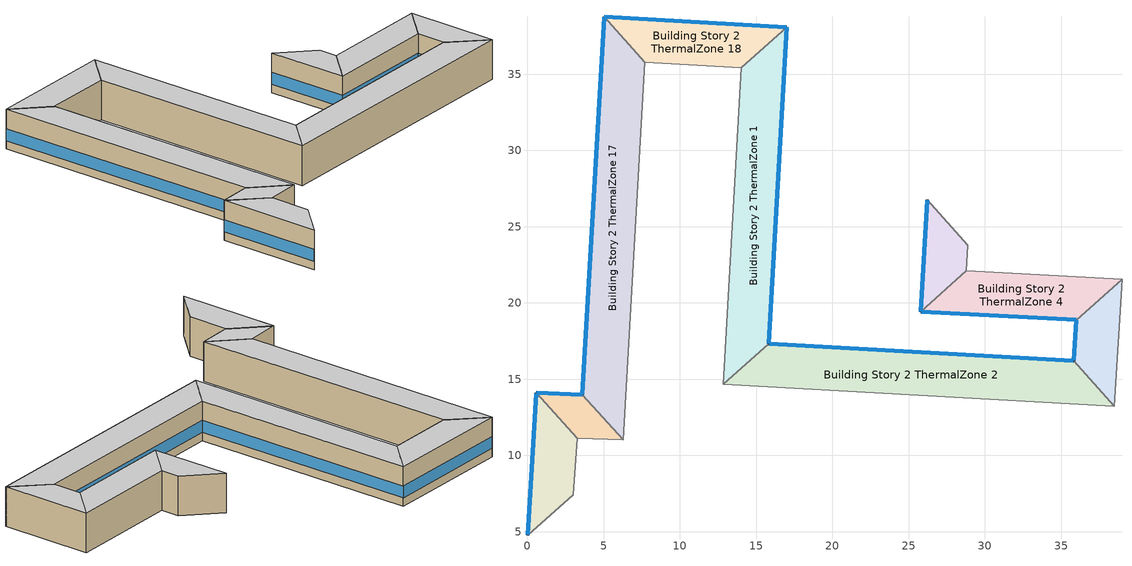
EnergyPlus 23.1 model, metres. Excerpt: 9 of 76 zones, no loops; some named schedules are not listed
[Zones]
Building Story 2 ThermalZone 1
 floor adiabatic (Typical Interior Floor): 17,38.09 15.83,17.33 12.84,14.66 14.02,35.43 z3.6
 wall outside (Typical Insulated Steel Framed Exterior Wall R-20.41): 15.83,17.33 17,38.09 z3.6:7.2
 wall adiabatic (Typical Interior Wall): 17,38.09 14.02,35.43 12.84,14.66 15.83,17.33 z3.6:7.2
 window (U 0.48 SHGC 0.40 Dbl Ref-D Clr 6mm/13mm): 15.83,17.35 17,38.07 z4.36:5.44
 ceiling adiabatic (Typical Interior Ceiling): 14.02,35.43 12.84,14.66 15.83,17.33 17,38.09 z7.2
Building Story 2 ThermalZone 15
 floor adiabatic (Typical Interior Ceiling): 0,4.78 0.59,14.1 3.27,11.14 2.99,7.43 z3.6
 wall outside (Typical Insulated Steel Framed Exterior Wall R-20.41): 0.59,14.1 0,4.78 z3.6:7.2
 wall adiabatic (Typical Interior Wall): 0,4.78 2.99,7.43 3.27,11.14 0.59,14.1 z3.6:7.2
 window (U 0.48 SHGC 0.40 Dbl Ref-D Clr 6mm/13mm): 0.58,14.08 0,4.8 z4.36:5.45
 ceiling adiabatic (Typical Interior Ceiling): 2.99,7.43 3.27,11.14 0.59,14.1 0,4.78 z7.2
Building Story 2 ThermalZone 16
 floor adiabatic (Typical Interior Ceiling): 0.59,14.1 3.6,13.99 6.29,11.04 3.27,11.14 z3.6
 wall outside (Typical Insulated Steel Framed Exterior Wall R-20.41): 3.6,13.99 0.59,14.1 z3.6:7.2
 wall adiabatic (Typical Interior Wall): 0.59,14.1 3.27,11.14 6.29,11.04 3.6,13.99 z3.6:7.2
 window (U 0.48 SHGC 0.40 Dbl Ref-D Clr 6mm/13mm): 3.58,13.99 0.61,14.1 z4.36:5.46
 ceiling adiabatic (Typical Interior Ceiling): 3.27,11.14 6.29,11.04 3.6,13.99 0.59,14.1 z7.2
Building Story 2 ThermalZone 17
 floor adiabatic (Typical Interior Ceiling): 3.6,13.99 5.02,38.76 7.69,35.78 6.29,11.04 z3.6
 wall outside (Typical Insulated Steel Framed Exterior Wall R-20.41): 5.02,38.76 3.6,13.99 z3.6:7.2
 wall adiabatic (Typical Interior Wall): 3.6,13.99 6.29,11.04 7.69,35.78 5.02,38.76 z3.6:7.2
 window (U 0.48 SHGC 0.40 Dbl Ref-D Clr 6mm/13mm): 5.02,38.73 3.6,14.02 z4.36:5.44
 ceiling adiabatic (Typical Interior Ceiling): 6.29,11.04 7.69,35.78 5.02,38.76 3.6,13.99 z7.2
Building Story 2 ThermalZone 18
 floor adiabatic (Typical Interior Ceiling): 5.02,38.76 17,38.09 14.02,35.43 7.69,35.78 z3.6
 wall outside (Typical Insulated Steel Framed Exterior Wall R-20.41): 17,38.09 5.02,38.76 z3.6:7.2
 wall adiabatic (Typical Interior Wall): 5.02,38.76 7.69,35.78 14.02,35.43 17,38.09 z3.6:7.2
 window (U 0.48 SHGC 0.40 Dbl Ref-D Clr 6mm/13mm): 16.97,38.09 5.05,38.76 z4.36:5.45
 ceiling adiabatic (Typical Interior Ceiling): 7.69,35.78 14.02,35.43 17,38.09 5.02,38.76 z7.2
Building Story 2 ThermalZone 2
 floor adiabatic (Typical Interior Floor): 15.83,17.33 35.84,16.21 38.5,13.22 12.84,14.66 z3.6
 wall outside (Typical Insulated Steel Framed Exterior Wall R-20.41): 35.84,16.21 15.83,17.33 z3.6:7.2
 wall adiabatic (Typical Interior Wall): 15.83,17.33 12.84,14.66 38.5,13.22 35.84,16.21 z3.6:7.2
 window (U 0.48 SHGC 0.40 Dbl Ref-D Clr 6mm/13mm): 35.81,16.22 15.85,17.32 z4.36:5.44
 ceiling adiabatic (Typical Interior Ceiling): 12.84,14.66 38.5,13.22 35.84,16.21 15.83,17.33 z7.2
Building Story 2 ThermalZone 3
 floor adiabatic (Typical Interior Floor): 35.84,16.21 36.01,18.88 39,21.54 38.5,13.22 z3.6
 wall outside (Typical Insulated Steel Framed Exterior Wall R-20.41): 36.01,18.88 35.84,16.21 z3.6:7.2
 wall adiabatic (Typical Interior Wall): 35.84,16.21 38.5,13.22 39,21.54 36.01,18.88 z3.6:7.2
 window (U 0.48 SHGC 0.40 Dbl Ref-D Clr 6mm/13mm): 36.01,18.85 35.84,16.24 z4.36:5.46
 ceiling adiabatic (Typical Interior Ceiling): 38.5,13.22 39,21.54 36.01,18.88 35.84,16.21 z7.2
Building Story 2 ThermalZone 4
 floor adiabatic (Typical Interior Floor): 36.01,18.88 25.79,19.44 28.77,22.1 39,21.54 z3.6
 wall outside (Typical Insulated Steel Framed Exterior Wall R-20.41): 25.79,19.44 36.01,18.88 z3.6:7.2
 wall adiabatic (Typical Interior Wall): 36.01,18.88 39,21.54 28.77,22.1 25.79,19.44 z3.6:7.2
 window (U 0.48 SHGC 0.40 Dbl Ref-D Clr 6mm/13mm): 25.82,19.43 35.98,18.88 z4.36:5.45
 ceiling adiabatic (Typical Interior Ceiling): 39,21.54 28.77,22.1 25.79,19.44 36.01,18.88 z7.2
Building Story 2 ThermalZone 5
 floor adiabatic (Typical Interior Floor): 25.79,19.44 26.21,26.77 28.88,23.78 28.77,22.1 z3.6
 wall outside (Typical Insulated Steel Framed Exterior Wall R-20.41): 26.21,26.77 25.79,19.44 z3.6:7.2
 wall adiabatic (Typical Interior Wall): 25.79,19.44 28.77,22.1 28.88,23.78 26.21,26.77 z3.6:7.2
 window (U 0.48 SHGC 0.40 Dbl Ref-D Clr 6mm/13mm): 26.21,26.74 25.79,19.46 z4.36:5.45
 ceiling adiabatic (Typical Interior Ceiling): 28.77,22.1 28.88,23.78 26.21,26.77 25.79,19.44 z7.2
[Building]
bld_37: Terrain=City
[Site:Location]
Laramie General Brees Field_WY_USA: Latitude {deg}=41.3121; Longitude {deg}=-105.582; Time Zone {hr}=-7; Elevation {m}=2215
[Site:GroundTemperature:FCfactorMethod]
8.6, 2.8, -4.1, -8.8, -2.2, 0.3, 6.7, 10.1, 16.5, 20.6, 19.2, 14.7
[Site:WaterMainsTemperature]
Calculation Method=Correlation; Annual Average Outdoor Air Temperature {C}=8.96667; Maximum Difference In Monthly Average Outdoor Air Temperatures {deltaC}=26.2
[SizingPeriod:DesignDay] Day of Month=21; Dry-Bulb Temperature Range Modifier Type=DefaultMultipliers; Humidity Condition Type=Wetbulb; Barometric Pressure {Pa}=98769; Rain Indicator=No; Snow Indicator=No; Daylight Saving Time Indicator=No; Begin Environment Reset Mode=FullResetAtBeginEnvironment
Name | Month | Day Type | Maximum Dry-Bulb Temperature {C} | Daily Dry-Bulb Temperature Range {deltaC} | Wetbulb or DewPoint at Maximum Dry-Bulb {C} | Wind Speed {m/s} | Wind Direction {deg} | Solar Model Indicator | ASHRAE Clear Sky Optical Depth for Beam Irradiance (taub) | ASHRAE Clear Sky Optical Depth for Diffuse Irradiance (taud) | Sky Clearness
Buffalo Niagara Intl Ap Ann Clg .4% Condns DB=>MWB 1 | 7 | SummerDesignDay | 30.3 | 9.3 | 21.8 | 5.7 | 240 | ASHRAETau | 0.462 | 2.001
Buffalo Niagara Intl Ap Ann Clg .4% Condns WB=>MDB 1 | 7 | SummerDesignDay | 27.8 | 9.3 | 23.8 | 5.7 | 240 | ASHRAETau | 0.462 | 2.001
Buffalo Niagara Intl Ap Ann Htg 99.6% Condns DB 1 | 1 | WinterDesignDay | -16.3 | 0 | -16.3 | 5.1 | 270 | ASHRAEClearSky |  |  | 0
[Material] Thermal Absorptance=0.9; Solar Absorptance=0.7
Name | Roughness | Thickness {m} | Conductivity {W/m-K} | Density {kg/m3} | Specific Heat {J/kg-K} | Visible Absorptance
100mm Normalweight concrete floor | MediumRough | 0.1016 | 2.31045 | 2322 | 832.557 | 0.7
25mm Stucco | Smooth | 0.0254 | 0.72 | 1856 | 840 | 0.7
5/8 in. Gypsum Board | MediumSmooth | 0.0159 | 0.16 | 800 | 1090 | 0.7
G01 13mm gypsum board | Smooth | 0.0127 | 0.160031 | 800.001 | 1090.73 | 0.5
Std Wood 6inch 1; Std Wood 6inch 2 | MediumSmooth | 0.15 | 0.12 | 540 | 1210 | 0.7
[Material:NoMass] Roughness=Smooth; Thermal Absorptance=0.9; Solar Absorptance=0.7
Name | Thermal Resistance {m2-K/W} | Visible Absorptance
CP02 CARPET PAD | 0.21648 | 0.8
Typical Insulation R-18.23 | 3.21036 | 0.7
[WindowMaterial:Gas]
AIR 13MM: Gas Type=Air; Thickness {m}=0.0127
[WindowMaterial:Glazing] Optical Data Type=SpectralAverage; Thickness {m}=0.006; Infrared Transmittance at Normal Incidence=0; Front Side Infrared Hemispherical Emissivity=0.84; Conductivity {W/m-K}=0.9; Dirt Correction Factor for Solar and Visible Transmittance=1; Solar Diffusing=No
Name | Solar Transmittance at Normal Incidence | Front Side Solar Reflectance at Normal Incidence | Back Side Solar Reflectance at Normal Incidence | Visible Transmittance at Normal Incidence | Front Side Visible Reflectance at Normal Incidence | Back Side Visible Reflectance at Normal Incidence | Back Side Infrared Hemispherical Emissivity
CLEAR 6MM | 0.775 | 0.071 | 0.071 | 0.881 | 0.08 | 0.08 | 0.84
REF D CLEAR 6MM | 0.429 | 0.308 | 0.379 | 0.334 | 0.453 | 0.505 | 0.82
[Construction]
InteriorFurnishings 1: Std Wood 6inch 1
InteriorFurnishings 2: Std Wood 6inch 2
Typical Insulated Steel Framed Exterior Wall R-20.41: 25mm Stucco, 5/8 in. Gypsum Board, Typical Insulation R-18.23, 5/8 in. Gypsum Board
Typical Interior Ceiling: CP02 CARPET PAD, 100mm Normalweight concrete floor
Typical Interior Floor: 100mm Normalweight concrete floor, CP02 CARPET PAD
Typical Interior Wall: G01 13mm gypsum board, G01 13mm gypsum board
U 0.48 SHGC 0.40 Dbl Ref-D Clr 6mm/13mm: REF D CLEAR 6MM, AIR 13MM, CLEAR 6MM
[Zone] Multiplier=1; Part of Total Floor Area=Yes
Building Story 2 ThermalZone 1; Building Story 2 ThermalZone 15; Building Story 2 ThermalZone 16; Building Story 2 ThermalZone 17; Building Story 2 ThermalZone 18; Building Story 2 ThermalZone 2; Building Story 2 ThermalZone 3; Building Story 2 ThermalZone 4; Building Story 2 ThermalZone 5
[Space] Space Type=Story Mid Blended Space Type
Name | Zone
Building Story 2 Space 1 | Building Story 2 ThermalZone 1
Building Story 2 Space 15 | Building Story 2 ThermalZone 15
Building Story 2 Space 16 | Building Story 2 ThermalZone 16
Building Story 2 Space 17 | Building Story 2 ThermalZone 17
Building Story 2 Space 18 | Building Story 2 ThermalZone 18
Building Story 2 Space 2 | Building Story 2 ThermalZone 2
Building Story 2 Space 3 | Building Story 2 ThermalZone 3
Building Story 2 Space 4 | Building Story 2 ThermalZone 4
Building Story 2 Space 5 | Building Story 2 ThermalZone 5
[SpaceList]
Story Mid Blended Space Type: Building Story 2 Space 7, Building Story 2 Space 18, Building Story 2 Space 2, Building Story 2 Space 11, Building Story 2 Space 3, Building Story 2 Space, Building Story 2 Space 1, Building Story 2 Space 4, Building Story 2 Space 5, Building Story 2 Space 6, Building Story 2 Space 8, Building Story 2 Space 12, Building Story 2 Space 9, Building Story 2 Space 10, Building Story 2 Space 13, Building Story 2 Space 14, Building Story 2 Space 15, Building Story 2 Space 16, Building Story 2 Space 17
[InternalMass]
Name | Construction | Zone or ZoneList | Space or SpaceList | Surface Area {m2}
Building Story 2 Space 18 SecondarySchool Classroom A  - Story Mid Mass; Building Story 2 Space 18 SecondarySchool Classroom C  - Story Mid Mass | InteriorFurnishings 1 | Building Story 2 ThermalZone 18 | Building Story 2 Space 18 | 10.8661
Building Story 2 Space 2 SecondarySchool Classroom A  - Story Mid Mass; Building Story 2 Space 2 SecondarySchool Classroom C  - Story Mid Mass | InteriorFurnishings 1 | Building Story 2 ThermalZone 2 | Building Story 2 Space 2 | 27.1478
Building Story 2 Space 3 SecondarySchool Classroom A  - Story Mid Mass; Building Story 2 Space 3 SecondarySchool Classroom C  - Story Mid Mass | InteriorFurnishings 1 | Building Story 2 ThermalZone 3 | Building Story 2 Space 3 | 6.51708
Building Story 2 Space 1 SecondarySchool Classroom A  - Story Mid Mass; Building Story 2 Space 1 SecondarySchool Classroom C  - Story Mid Mass | InteriorFurnishings 1 | Building Story 2 ThermalZone 1 | Building Story 2 Space 1 | 24.6448
Building Story 2 Space 4 SecondarySchool Classroom A  - Story Mid Mass; Building Story 2 Space 4 SecondarySchool Classroom C  - Story Mid Mass | InteriorFurnishings 1 | Building Story 2 ThermalZone 4 | Building Story 2 Space 4 | 12.1021
Building Story 2 Space 5 SecondarySchool Classroom A  - Story Mid Mass; Building Story 2 Space 5 SecondarySchool Classroom C  - Story Mid Mass | InteriorFurnishings 1 | Building Story 2 ThermalZone 5 | Building Story 2 Space 5 | 5.34981
Building Story 2 Space 15 SecondarySchool Classroom A  - Story Mid Mass; Building Story 2 Space 15 SecondarySchool Classroom C  - Story Mid Mass | InteriorFurnishings 1 | Building Story 2 ThermalZone 15 | Building Story 2 Space 15 | 7.78705
Building Story 2 Space 16 SecondarySchool Classroom A  - Story Mid Mass; Building Story 2 Space 16 SecondarySchool Classroom C  - Story Mid Mass | InteriorFurnishings 1 | Building Story 2 ThermalZone 16 | Building Story 2 Space 16 | 3.62576
Building Story 2 Space 17 SecondarySchool Classroom A  - Story Mid Mass; Building Story 2 Space 17 SecondarySchool Classroom C  - Story Mid Mass | InteriorFurnishings 1 | Building Story 2 ThermalZone 17 | Building Story 2 Space 17 | 29.5361
Building Story 2 Space 18 SecondarySchool Classroom A end_a - Story Mid Mass; Building Story 2 Space 18 SecondarySchool Classroom C end_a - Story Mid Mass | InteriorFurnishings 1 | Building Story 2 ThermalZone 18 | Building Story 2 Space 18 | 1.33539
Building Story 2 Space 2 SecondarySchool Classroom A end_a - Story Mid Mass; Building Story 2 Space 2 SecondarySchool Classroom C end_a - Story Mid Mass | InteriorFurnishings 1 | Building Story 2 ThermalZone 2 | Building Story 2 Space 2 | 3.33633
Building Story 2 Space 3 SecondarySchool Classroom A end_a - Story Mid Mass; Building Story 2 Space 3 SecondarySchool Classroom C end_a - Story Mid Mass | InteriorFurnishings 1 | Building Story 2 ThermalZone 3 | Building Story 2 Space 3 | 0.800916
Building Story 2 Space 1 SecondarySchool Classroom A end_a - Story Mid Mass; Building Story 2 Space 1 SecondarySchool Classroom C end_a - Story Mid Mass | InteriorFurnishings 1 | Building Story 2 ThermalZone 1 | Building Story 2 Space 1 | 3.02873
Building Story 2 Space 4 SecondarySchool Classroom A end_a - Story Mid Mass; Building Story 2 Space 4 SecondarySchool Classroom C end_a - Story Mid Mass | InteriorFurnishings 1 | Building Story 2 ThermalZone 4 | Building Story 2 Space 4 | 1.48729
Building Story 2 Space 5 SecondarySchool Classroom A end_a - Story Mid Mass; Building Story 2 Space 5 SecondarySchool Classroom C end_a - Story Mid Mass | InteriorFurnishings 1 | Building Story 2 ThermalZone 5 | Building Story 2 Space 5 | 0.657465
Building Story 2 Space 15 SecondarySchool Classroom A end_a - Story Mid Mass; Building Story 2 Space 15 SecondarySchool Classroom C end_a - Story Mid Mass | InteriorFurnishings 1 | Building Story 2 ThermalZone 15 | Building Story 2 Space 15 | 0.95699
Building Story 2 Space 16 SecondarySchool Classroom A end_a - Story Mid Mass; Building Story 2 Space 16 SecondarySchool Classroom C end_a - Story Mid Mass | InteriorFurnishings 1 | Building Story 2 ThermalZone 16 | Building Story 2 Space 16 | 0.445588
Building Story 2 Space 17 SecondarySchool Classroom A end_a - Story Mid Mass; Building Story 2 Space 17 SecondarySchool Classroom C end_a - Story Mid Mass | InteriorFurnishings 1 | Building Story 2 ThermalZone 17 | Building Story 2 Space 17 | 3.62983
Building Story 2 Space 18 SecondarySchool Corridor B  - Story Mid Mass | InteriorFurnishings 1 | Building Story 2 ThermalZone 18 | Building Story 2 Space 18 | 15.3219
Building Story 2 Space 2 SecondarySchool Corridor B  - Story Mid Mass | InteriorFurnishings 1 | Building Story 2 ThermalZone 2 | Building Story 2 Space 2 | 38.2801
Building Story 2 Space 3 SecondarySchool Corridor B  - Story Mid Mass | InteriorFurnishings 1 | Building Story 2 ThermalZone 3 | Building Story 2 Space 3 | 9.18949
Building Story 2 Space 1 SecondarySchool Corridor B  - Story Mid Mass | InteriorFurnishings 1 | Building Story 2 ThermalZone 1 | Building Story 2 Space 1 | 34.7507
Building Story 2 Space 4 SecondarySchool Corridor B  - Story Mid Mass | InteriorFurnishings 1 | Building Story 2 ThermalZone 4 | Building Story 2 Space 4 | 17.0647
Building Story 2 Space 5 SecondarySchool Corridor B  - Story Mid Mass | InteriorFurnishings 1 | Building Story 2 ThermalZone 5 | Building Story 2 Space 5 | 7.54357
Building Story 2 Space 15 SecondarySchool Corridor B  - Story Mid Mass | InteriorFurnishings 1 | Building Story 2 ThermalZone 15 | Building Story 2 Space 15 | 10.9802
Building Story 2 Space 16 SecondarySchool Corridor B  - Story Mid Mass | InteriorFurnishings 1 | Building Story 2 ThermalZone 16 | Building Story 2 Space 16 | 5.11255
Building Story 2 Space 17 SecondarySchool Corridor B  - Story Mid Mass | InteriorFurnishings 1 | Building Story 2 ThermalZone 17 | Building Story 2 Space 17 | 41.6477
Building Story 2 Space 18 SecondarySchool Corridor B end_a - Story Mid Mass | InteriorFurnishings 1 | Building Story 2 ThermalZone 18 | Building Story 2 Space 18 | 1.88298
Building Story 2 Space 2 SecondarySchool Corridor B end_a - Story Mid Mass | InteriorFurnishings 1 | Building Story 2 ThermalZone 2 | Building Story 2 Space 2 | 4.70443
Building Story 2 Space 3 SecondarySchool Corridor B end_a - Story Mid Mass | InteriorFurnishings 1 | Building Story 2 ThermalZone 3 | Building Story 2 Space 3 | 1.12934
Building Story 2 Space 1 SecondarySchool Corridor B end_a - Story Mid Mass | InteriorFurnishings 1 | Building Story 2 ThermalZone 1 | Building Story 2 Space 1 | 4.27069
Building Story 2 Space 4 SecondarySchool Corridor B end_a - Story Mid Mass | InteriorFurnishings 1 | Building Story 2 ThermalZone 4 | Building Story 2 Space 4 | 2.09717
Building Story 2 Space 5 SecondarySchool Corridor B end_a - Story Mid Mass | InteriorFurnishings 1 | Building Story 2 ThermalZone 5 | Building Story 2 Space 5 | 0.927067
Building Story 2 Space 15 SecondarySchool Corridor B end_a - Story Mid Mass | InteriorFurnishings 1 | Building Story 2 ThermalZone 15 | Building Story 2 Space 15 | 1.34942
Building Story 2 Space 16 SecondarySchool Corridor B end_a - Story Mid Mass | InteriorFurnishings 1 | Building Story 2 ThermalZone 16 | Building Story 2 Space 16 | 0.628307
Building Story 2 Space 17 SecondarySchool Corridor B end_a - Story Mid Mass | InteriorFurnishings 1 | Building Story 2 ThermalZone 17 | Building Story 2 Space 17 | 5.11829
Building Story 2 Space 18 SecondarySchool Gym A  - Story Mid Mass; Building Story 2 Space 18 SecondarySchool Gym C  - Story Mid Mass | InteriorFurnishings 1 | Building Story 2 ThermalZone 18 | Building Story 2 Space 18 | 0.750483
Building Story 2 Space 2 SecondarySchool Gym A  - Story Mid Mass; Building Story 2 Space 2 SecondarySchool Gym C  - Story Mid Mass | InteriorFurnishings 1 | Building Story 2 ThermalZone 2 | Building Story 2 Space 2 | 1.87501
Building Story 2 Space 3 SecondarySchool Gym A  - Story Mid Mass; Building Story 2 Space 3 SecondarySchool Gym C  - Story Mid Mass | InteriorFurnishings 1 | Building Story 2 ThermalZone 3 | Building Story 2 Space 3 | 0.450112
Building Story 2 Space 1 SecondarySchool Gym A  - Story Mid Mass; Building Story 2 Space 1 SecondarySchool Gym C  - Story Mid Mass | InteriorFurnishings 1 | Building Story 2 ThermalZone 1 | Building Story 2 Space 1 | 1.70213
Building Story 2 Space 4 SecondarySchool Gym A  - Story Mid Mass; Building Story 2 Space 4 SecondarySchool Gym C  - Story Mid Mass | InteriorFurnishings 1 | Building Story 2 ThermalZone 4 | Building Story 2 Space 4 | 0.835851
Building Story 2 Space 5 SecondarySchool Gym A  - Story Mid Mass; Building Story 2 Space 5 SecondarySchool Gym C  - Story Mid Mass | InteriorFurnishings 1 | Building Story 2 ThermalZone 5 | Building Story 2 Space 5 | 0.369493
Building Story 2 Space 15 SecondarySchool Gym A  - Story Mid Mass; Building Story 2 Space 15 SecondarySchool Gym C  - Story Mid Mass | InteriorFurnishings 1 | Building Story 2 ThermalZone 15 | Building Story 2 Space 15 | 0.537825
Building Story 2 Space 16 SecondarySchool Gym A  - Story Mid Mass; Building Story 2 Space 16 SecondarySchool Gym C  - Story Mid Mass | InteriorFurnishings 1 | Building Story 2 ThermalZone 16 | Building Story 2 Space 16 | 0.250419
Building Story 2 Space 17 SecondarySchool Gym A  - Story Mid Mass; Building Story 2 Space 17 SecondarySchool Gym C  - Story Mid Mass | InteriorFurnishings 1 | Building Story 2 ThermalZone 17 | Building Story 2 Space 17 | 2.03995
Building Story 2 Space 18 SecondarySchool Gym A end_b - Story Mid Mass; Building Story 2 Space 18 SecondarySchool Gym C end_b - Story Mid Mass | InteriorFurnishings 1 | Building Story 2 ThermalZone 18 | Building Story 2 Space 18 | 0.599796
Building Story 2 Space 2 SecondarySchool Gym A end_b - Story Mid Mass; Building Story 2 Space 2 SecondarySchool Gym C end_b - Story Mid Mass | InteriorFurnishings 1 | Building Story 2 ThermalZone 2 | Building Story 2 Space 2 | 1.49853
Building Story 2 Space 3 SecondarySchool Gym A end_b - Story Mid Mass; Building Story 2 Space 3 SecondarySchool Gym C end_b - Story Mid Mass | InteriorFurnishings 1 | Building Story 2 ThermalZone 3 | Building Story 2 Space 3 | 0.359736
Building Story 2 Space 1 SecondarySchool Gym A end_b - Story Mid Mass; Building Story 2 Space 1 SecondarySchool Gym C end_b - Story Mid Mass | InteriorFurnishings 1 | Building Story 2 ThermalZone 1 | Building Story 2 Space 1 | 1.36037
Building Story 2 Space 4 SecondarySchool Gym A end_b - Story Mid Mass; Building Story 2 Space 4 SecondarySchool Gym C end_b - Story Mid Mass | InteriorFurnishings 1 | Building Story 2 ThermalZone 4 | Building Story 2 Space 4 | 0.668023
Building Story 2 Space 5 SecondarySchool Gym A end_b - Story Mid Mass; Building Story 2 Space 5 SecondarySchool Gym C end_b - Story Mid Mass | InteriorFurnishings 1 | Building Story 2 ThermalZone 5 | Building Story 2 Space 5 | 0.295304
Building Story 2 Space 15 SecondarySchool Gym A end_b - Story Mid Mass; Building Story 2 Space 15 SecondarySchool Gym C end_b - Story Mid Mass | InteriorFurnishings 1 | Building Story 2 ThermalZone 15 | Building Story 2 Space 15 | 0.429837
Building Story 2 Space 16 SecondarySchool Gym A end_b - Story Mid Mass; Building Story 2 Space 16 SecondarySchool Gym C end_b - Story Mid Mass | InteriorFurnishings 1 | Building Story 2 ThermalZone 16 | Building Story 2 Space 16 | 0.200138
Building Story 2 Space 17 SecondarySchool Gym A end_b - Story Mid Mass; Building Story 2 Space 17 SecondarySchool Gym C end_b - Story Mid Mass | InteriorFurnishings 1 | Building Story 2 ThermalZone 17 | Building Story 2 Space 17 | 1.63036
Building Story 2 Space 18 SecondarySchool Gym B  - Story Mid Mass | InteriorFurnishings 1 | Building Story 2 ThermalZone 18 | Building Story 2 Space 18 | 4.19683
Building Story 2 Space 2 SecondarySchool Gym B  - Story Mid Mass | InteriorFurnishings 1 | Building Story 2 ThermalZone 2 | Building Story 2 Space 2 | 10.4854
Building Story 2 Space 3 SecondarySchool Gym B  - Story Mid Mass | InteriorFurnishings 1 | Building Story 2 ThermalZone 3 | Building Story 2 Space 3 | 2.51711
Building Story 2 Space 1 SecondarySchool Gym B  - Story Mid Mass | InteriorFurnishings 1 | Building Story 2 ThermalZone 1 | Building Story 2 Space 1 | 9.51863
Building Story 2 Space 4 SecondarySchool Gym B  - Story Mid Mass | InteriorFurnishings 1 | Building Story 2 ThermalZone 4 | Building Story 2 Space 4 | 4.67422
Building Story 2 Space 5 SecondarySchool Gym B  - Story Mid Mass | InteriorFurnishings 1 | Building Story 2 ThermalZone 5 | Building Story 2 Space 5 | 2.06627
Building Story 2 Space 15 SecondarySchool Gym B  - Story Mid Mass | InteriorFurnishings 1 | Building Story 2 ThermalZone 15 | Building Story 2 Space 15 | 3.00761
Building Story 2 Space 16 SecondarySchool Gym B  - Story Mid Mass | InteriorFurnishings 1 | Building Story 2 ThermalZone 16 | Building Story 2 Space 16 | 1.40039
Building Story 2 Space 17 SecondarySchool Gym B  - Story Mid Mass | InteriorFurnishings 1 | Building Story 2 ThermalZone 17 | Building Story 2 Space 17 | 11.4078
Building Story 2 Space 18 SecondarySchool Gym B end_b - Story Mid Mass | InteriorFurnishings 1 | Building Story 2 ThermalZone 18 | Building Story 2 Space 18 | 3.35416
Building Story 2 Space 2 SecondarySchool Gym B end_b - Story Mid Mass | InteriorFurnishings 1 | Building Story 2 ThermalZone 2 | Building Story 2 Space 2 | 8.38003
Building Story 2 Space 3 SecondarySchool Gym B end_b - Story Mid Mass | InteriorFurnishings 1 | Building Story 2 ThermalZone 3 | Building Story 2 Space 3 | 2.0117
Building Story 2 Space 1 SecondarySchool Gym B end_b - Story Mid Mass | InteriorFurnishings 1 | Building Story 2 ThermalZone 1 | Building Story 2 Space 1 | 7.60741
Building Story 2 Space 4 SecondarySchool Gym B end_b - Story Mid Mass | InteriorFurnishings 1 | Building Story 2 ThermalZone 4 | Building Story 2 Space 4 | 3.7357
Building Story 2 Space 5 SecondarySchool Gym B end_b - Story Mid Mass | InteriorFurnishings 1 | Building Story 2 ThermalZone 5 | Building Story 2 Space 5 | 1.65139
Building Story 2 Space 15 SecondarySchool Gym B end_b - Story Mid Mass | InteriorFurnishings 1 | Building Story 2 ThermalZone 15 | Building Story 2 Space 15 | 2.40372
Building Story 2 Space 16 SecondarySchool Gym B end_b - Story Mid Mass | InteriorFurnishings 1 | Building Story 2 ThermalZone 16 | Building Story 2 Space 16 | 1.11921
Building Story 2 Space 17 SecondarySchool Gym B end_b - Story Mid Mass | InteriorFurnishings 1 | Building Story 2 ThermalZone 17 | Building Story 2 Space 17 | 9.11725
Building Story 2 Space 1 Mass | InteriorFurnishings 2 | Building Story 2 ThermalZone 1 | Building Story 2 Space 1 | 117.62
Building Story 2 Space 15 Mass | InteriorFurnishings 2 | Building Story 2 ThermalZone 15 | Building Story 2 Space 15 | 37.1644
Building Story 2 Space 16 Mass | InteriorFurnishings 2 | Building Story 2 ThermalZone 16 | Building Story 2 Space 16 | 17.3043
Building Story 2 Space 17 Mass | InteriorFurnishings 2 | Building Story 2 ThermalZone 17 | Building Story 2 Space 17 | 140.963
Building Story 2 Space 18 Mass | InteriorFurnishings 2 | Building Story 2 ThermalZone 18 | Building Story 2 Space 18 | 51.8593
Building Story 2 Space 2 Mass | InteriorFurnishings 2 | Building Story 2 ThermalZone 2 | Building Story 2 Space 2 | 129.565
Building Story 2 Space 3 Mass | InteriorFurnishings 2 | Building Story 2 ThermalZone 3 | Building Story 2 Space 3 | 31.1033
Building Story 2 Space 4 Mass | InteriorFurnishings 2 | Building Story 2 ThermalZone 4 | Building Story 2 Space 4 | 57.7583
Building Story 2 Space 5 Mass | InteriorFurnishings 2 | Building Story 2 ThermalZone 5 | Building Story 2 Space 5 | 25.5324
[Lights] Zone or ZoneList or Space or SpaceList=Story Mid Blended Space Type; Design Level Calculation Method=Watts/Area; Return Air Fraction=0; Fraction Radiant=0.37; Fraction Visible=0.2; Fraction Replaceable=1
Name | Schedule | Watts per Zone Floor Area {W/m2}
SecondarySchool Classroom Lights 1 | SchoolSecondary BLDG_LIGHT_CLASSROOM_SCH_2013 | 6.28069
SecondarySchool Corridor Lights 1 | SchoolSecondary BLDG_LIGHT_CORRIDOR_SCH_2013 | 2.35688
SecondarySchool Gym Lights 2 | SchoolSecondary BLDG_LIGHT_GYM_SCH_2013 | 1.53202
[People] Zone or ZoneList or Space or SpaceList=Story Mid Blended Space Type; Number of People Calculation Method=People/Area; Fraction Radiant=0.3; Activity Level Schedule=SchoolSecondary ACTIVITY_SCH; Enable ASHRAE 55 Comfort Warnings=Yes; Mean Radiant Temperature Calculation Type=ZoneAveraged; Work Efficiency Schedule=Work Efficiency Schedule; Clothing Insulation Schedule=Clothing Schedule; Air Velocity Schedule=Air Velocity Schedule; Thermal Comfort Model 1 Type=Fanger
Name | Number of People Schedule | People per Floor Area {person/m2}
SecondarySchool Classroom People 1 | SchoolSecondary BLDG_OCC_SCH | 0.177277
SecondarySchool Gym People 2 | SchoolSecondary BLDG_OCC_SCH_Gym | 0.0638343
[ElectricEquipment] Zone or ZoneList or Space or SpaceList=Story Mid Blended Space Type; Schedule=SchoolSecondary BLDG_EQUIP_SCH_2013; Design Level Calculation Method=Watts/Area; Fraction Latent=0; Fraction Radiant=0.5; Fraction Lost=0
Name | Watts per Zone Floor Area {W/m2}
SecondarySchool Classroom Elec Equip 1 | 4.70545
SecondarySchool Corridor Elec Equip 1 | 1.32128
SecondarySchool Gym Elec Equip 2 | 0.978793
[ZoneInfiltration:DesignFlowRate] Zone or ZoneList or Space or SpaceList=Story Mid Blended Space Type; Schedule=Always On Discrete; Design Flow Rate Calculation Method=Flow/ExteriorArea; Constant Term Coefficient=0; Temperature Term Coefficient=0; Velocity Term Coefficient=0.224; Velocity Squared Term Coefficient=0
Name | Flow Rate per Exterior Surface Area {m3/s-m2}
SecondarySchool Classroom A  - Story Mid Infiltration; SecondarySchool Classroom C  - Story Mid Infiltration | 0.00012209
SecondarySchool Classroom A end_a - Story Mid Infiltration; SecondarySchool Classroom C end_a - Story Mid Infiltration | 4.84097e-05
SecondarySchool Corridor B end_a - Story Mid Infiltration | 4.71038e-05
SecondarySchool Gym A  - Story Mid Infiltration; SecondarySchool Gym C  - Story Mid Infiltration | 1.87738e-05
SecondarySchool Gym A end_b - Story Mid Infiltration; SecondarySchool Gym C end_b - Story Mid Infiltration | 3.00085e-05
SecondarySchool Gym B end_b - Story Mid Infiltration | 8.39062e-05
[Daylighting:Controls] Lighting Control Type=Stepped; Minimum Input Power Fraction for Continuous or ContinuousOff Dimming Control=0.3; Minimum Light Output Fraction for Continuous or ContinuousOff Dimming Control=0.2; Number of Stepped Control Steps=3; Probability Lighting will be Reset When Needed in Manual Stepped Control=1; Glare Calculation Azimuth Angle of View Direction Clockwise from Zone y-Axis {deg}=-0; Maximum Allowable Discomfort Glare Index=22; Illuminance Setpoint at Reference Point 1 {lux}=215
Name | Zone or Space | Glare Calculation Daylighting Reference Point | Daylighting Reference Point 1 | Fraction of Lights Controlled by Reference Point 1 | Daylighting Reference Point 2 | Fraction of Lights Controlled by Reference Point 2 | Illuminance Setpoint at Reference Point 2 {lux}
Building Story 2 ThermalZone 1 DaylightingControls | Building Story 2 ThermalZone 1 | Building Story 2 Space 1 Daylt Sensor 1 | Building Story 2 Space 1 Daylt Sensor 1 | 0.645 | Building Story 2 Space 1 Daylt Sensor 2 | 0.323 | 215
Building Story 2 ThermalZone 17 DaylightingControls | Building Story 2 ThermalZone 17 | Building Story 2 Space 17 Daylt Sensor 1 | Building Story 2 Space 17 Daylt Sensor 1 | 0.643 | Building Story 2 Space 17 Daylt Sensor 2 | 0.331 | 215
Building Story 2 ThermalZone 18 DaylightingControls | Building Story 2 ThermalZone 18 | Building Story 2 Space 18 Daylt Sensor 1 | Building Story 2 Space 18 Daylt Sensor 1 | 0.723
Building Story 2 ThermalZone 2 DaylightingControls | Building Story 2 ThermalZone 2 | Building Story 2 Space 2 Daylt Sensor 1 | Building Story 2 Space 2 Daylt Sensor 1 | 0.609 | Building Story 2 Space 2 Daylt Sensor 2 | 0.333 | 215
Building Story 2 ThermalZone 4 DaylightingControls | Building Story 2 ThermalZone 4 | Building Story 2 Space 4 Daylt Sensor 1 | Building Story 2 Space 4 Daylt Sensor 1 | 0.639
[Exterior:Lights] Control Option=AstronomicalClock
Name | Schedule | Design Level {W}
Building Facades | Schedule Ruleset 1 | 854.119
Main Entries | Schedule Ruleset 2 | 240
Other Doors | Schedule Ruleset 2 | 415.535
Parking Areas and Drives | Schedule Ruleset 2 | 7432.4
[Schedule:Week:Daily]
SchoolSecondary BLDG_LIGHT_CLASSROOM_SCH_2013 Week Rule - Jan1-Jun24: SchoolSecondary BLDG_LIGHT_CLASSROOM_SCH_2013 Wknd Day, SchoolSecondary BLDG_LIGHT_CLASSROOM_SCH_2013 Wkdy Day, SchoolSecondary BLDG_LIGHT_CLASSROOM_SCH_2013 Wkdy Day, SchoolSecondary BLDG_LIGHT_CLASSROOM_SCH_2013 Wkdy Day, SchoolSecondary BLDG_LIGHT_CLASSROOM_SCH_2013 Wkdy Day, SchoolSecondary BLDG_LIGHT_CLASSROOM_SCH_2013 Wkdy Day, SchoolSecondary BLDG_LIGHT_CLASSROOM_SCH_2013 Wknd Day, SchoolSecondary BLDG_LIGHT_CLASSROOM_SCH_2013 Default, SchoolSecondary BLDG_LIGHT_CLASSROOM_SCH_2013 Summer Design Day, SchoolSecondary BLDG_LIGHT_CLASSROOM_SCH_2013 Winter Design Day, SchoolSecondary BLDG_LIGHT_CLASSROOM_SCH_2013 Default, SchoolSecondary BLDG_LIGHT_CLASSROOM_SCH_2013 Default
SchoolSecondary BLDG_LIGHT_CLASSROOM_SCH_2013 Week Rule - Jun25-Jul1: SchoolSecondary BLDG_LIGHT_CLASSROOM_SCH_2013 Wknd Day, SchoolSecondary BLDG_LIGHT_CLASSROOM_SCH_2013 Wkdy Day, SchoolSecondary BLDG_LIGHT_CLASSROOM_SCH_2013 Wkdy Day, SchoolSecondary BLDG_LIGHT_CLASSROOM_SCH_2013 Wkdy Day, SchoolSecondary BLDG_LIGHT_CLASSROOM_SCH_2013 Wkdy Day, SchoolSecondary BLDG_LIGHT_CLASSROOM_SCH_2013 Wkdy Day, SchoolSecondary BLDG_LIGHT_CLASSROOM_SCH_2013 Wknd Day 1, SchoolSecondary BLDG_LIGHT_CLASSROOM_SCH_2013 Default, SchoolSecondary BLDG_LIGHT_CLASSROOM_SCH_2013 Summer Design Day, SchoolSecondary BLDG_LIGHT_CLASSROOM_SCH_2013 Winter Design Day, SchoolSecondary BLDG_LIGHT_CLASSROOM_SCH_2013 Default, SchoolSecondary BLDG_LIGHT_CLASSROOM_SCH_2013 Default
SchoolSecondary BLDG_LIGHT_CLASSROOM_SCH_2013 Week Rule - Jul2-Aug26: SchoolSecondary BLDG_LIGHT_CLASSROOM_SCH_2013 Wknd Day 1, SchoolSecondary BLDG_LIGHT_CLASSROOM_SCH_2013 Wkdy Day 1, SchoolSecondary BLDG_LIGHT_CLASSROOM_SCH_2013 Wkdy Day 1, SchoolSecondary BLDG_LIGHT_CLASSROOM_SCH_2013 Wkdy Day 1, SchoolSecondary BLDG_LIGHT_CLASSROOM_SCH_2013 Wkdy Day 1, SchoolSecondary BLDG_LIGHT_CLASSROOM_SCH_2013 Wkdy Day 1, SchoolSecondary BLDG_LIGHT_CLASSROOM_SCH_2013 Wknd Day 1, SchoolSecondary BLDG_LIGHT_CLASSROOM_SCH_2013 Default, SchoolSecondary BLDG_LIGHT_CLASSROOM_SCH_2013 Summer Design Day, SchoolSecondary BLDG_LIGHT_CLASSROOM_SCH_2013 Winter Design Day, SchoolSecondary BLDG_LIGHT_CLASSROOM_SCH_2013 Default, SchoolSecondary BLDG_LIGHT_CLASSROOM_SCH_2013 Default
SchoolSecondary BLDG_LIGHT_CLASSROOM_SCH_2013 Week Rule - Aug27-Sep2: SchoolSecondary BLDG_LIGHT_CLASSROOM_SCH_2013 Wknd Day 1, SchoolSecondary BLDG_LIGHT_CLASSROOM_SCH_2013 Wkdy Day 1, SchoolSecondary BLDG_LIGHT_CLASSROOM_SCH_2013 Wkdy Day 1, SchoolSecondary BLDG_LIGHT_CLASSROOM_SCH_2013 Wkdy Day 1, SchoolSecondary BLDG_LIGHT_CLASSROOM_SCH_2013 Wkdy Day 1, SchoolSecondary BLDG_LIGHT_CLASSROOM_SCH_2013 Wkdy Day 2, SchoolSecondary BLDG_LIGHT_CLASSROOM_SCH_2013 Default, SchoolSecondary BLDG_LIGHT_CLASSROOM_SCH_2013 Default, SchoolSecondary BLDG_LIGHT_CLASSROOM_SCH_2013 Summer Design Day, SchoolSecondary BLDG_LIGHT_CLASSROOM_SCH_2013 Winter Design Day, SchoolSecondary BLDG_LIGHT_CLASSROOM_SCH_2013 Default, SchoolSecondary BLDG_LIGHT_CLASSROOM_SCH_2013 Default
SchoolSecondary BLDG_LIGHT_CLASSROOM_SCH_2013 Week Rule - Sep3-Dec31: SchoolSecondary BLDG_LIGHT_CLASSROOM_SCH_2013 Default, SchoolSecondary BLDG_LIGHT_CLASSROOM_SCH_2013 Wkdy Day 2, SchoolSecondary BLDG_LIGHT_CLASSROOM_SCH_2013 Wkdy Day 2, SchoolSecondary BLDG_LIGHT_CLASSROOM_SCH_2013 Wkdy Day 2, SchoolSecondary BLDG_LIGHT_CLASSROOM_SCH_2013 Wkdy Day 2, SchoolSecondary BLDG_LIGHT_CLASSROOM_SCH_2013 Wkdy Day 2, SchoolSecondary BLDG_LIGHT_CLASSROOM_SCH_2013 Default, SchoolSecondary BLDG_LIGHT_CLASSROOM_SCH_2013 Default, SchoolSecondary BLDG_LIGHT_CLASSROOM_SCH_2013 Summer Design Day, SchoolSecondary BLDG_LIGHT_CLASSROOM_SCH_2013 Winter Design Day, SchoolSecondary BLDG_LIGHT_CLASSROOM_SCH_2013 Default, SchoolSecondary BLDG_LIGHT_CLASSROOM_SCH_2013 Default
SchoolSecondary BLDG_LIGHT_GYM_SCH_2013 Week Rule - Jan1-Jun24: SchoolSecondary BLDG_LIGHT_GYM_SCH_2013 Wknd Day, SchoolSecondary BLDG_LIGHT_GYM_SCH_2013 Wkdy Day, SchoolSecondary BLDG_LIGHT_GYM_SCH_2013 Wkdy Day, SchoolSecondary BLDG_LIGHT_GYM_SCH_2013 Wkdy Day, SchoolSecondary BLDG_LIGHT_GYM_SCH_2013 Wkdy Day, SchoolSecondary BLDG_LIGHT_GYM_SCH_2013 Wkdy Day, SchoolSecondary BLDG_LIGHT_GYM_SCH_2013 Wknd Day, SchoolSecondary BLDG_LIGHT_GYM_SCH_2013 Default, SchoolSecondary BLDG_LIGHT_GYM_SCH_2013 Summer Design Day, SchoolSecondary BLDG_LIGHT_GYM_SCH_2013 Winter Design Day, SchoolSecondary BLDG_LIGHT_GYM_SCH_2013 Default, SchoolSecondary BLDG_LIGHT_GYM_SCH_2013 Default
SchoolSecondary BLDG_LIGHT_GYM_SCH_2013 Week Rule - Jun25-Jul1: SchoolSecondary BLDG_LIGHT_GYM_SCH_2013 Wknd Day, SchoolSecondary BLDG_LIGHT_GYM_SCH_2013 Wkdy Day, SchoolSecondary BLDG_LIGHT_GYM_SCH_2013 Wkdy Day, SchoolSecondary BLDG_LIGHT_GYM_SCH_2013 Wkdy Day, SchoolSecondary BLDG_LIGHT_GYM_SCH_2013 Wkdy Day, SchoolSecondary BLDG_LIGHT_GYM_SCH_2013 Wkdy Day, SchoolSecondary BLDG_LIGHT_GYM_SCH_2013 Wknd Day 1, SchoolSecondary BLDG_LIGHT_GYM_SCH_2013 Default, SchoolSecondary BLDG_LIGHT_GYM_SCH_2013 Summer Design Day, SchoolSecondary BLDG_LIGHT_GYM_SCH_2013 Winter Design Day, SchoolSecondary BLDG_LIGHT_GYM_SCH_2013 Default, SchoolSecondary BLDG_LIGHT_GYM_SCH_2013 Default
SchoolSecondary BLDG_LIGHT_GYM_SCH_2013 Week Rule - Jul2-Aug26: SchoolSecondary BLDG_LIGHT_GYM_SCH_2013 Wknd Day 1, SchoolSecondary BLDG_LIGHT_GYM_SCH_2013 Wkdy Day 1, SchoolSecondary BLDG_LIGHT_GYM_SCH_2013 Wkdy Day 1, SchoolSecondary BLDG_LIGHT_GYM_SCH_2013 Wkdy Day 1, SchoolSecondary BLDG_LIGHT_GYM_SCH_2013 Wkdy Day 1, SchoolSecondary BLDG_LIGHT_GYM_SCH_2013 Wkdy Day 1, SchoolSecondary BLDG_LIGHT_GYM_SCH_2013 Wknd Day 1, SchoolSecondary BLDG_LIGHT_GYM_SCH_2013 Default, SchoolSecondary BLDG_LIGHT_GYM_SCH_2013 Summer Design Day, SchoolSecondary BLDG_LIGHT_GYM_SCH_2013 Winter Design Day, SchoolSecondary BLDG_LIGHT_GYM_SCH_2013 Default, SchoolSecondary BLDG_LIGHT_GYM_SCH_2013 Default
SchoolSecondary BLDG_LIGHT_GYM_SCH_2013 Week Rule - Aug27-Sep2: SchoolSecondary BLDG_LIGHT_GYM_SCH_2013 Wknd Day 1, SchoolSecondary BLDG_LIGHT_GYM_SCH_2013 Wkdy Day 1, SchoolSecondary BLDG_LIGHT_GYM_SCH_2013 Wkdy Day 1, SchoolSecondary BLDG_LIGHT_GYM_SCH_2013 Wkdy Day 1, SchoolSecondary BLDG_LIGHT_GYM_SCH_2013 Wkdy Day 1, SchoolSecondary BLDG_LIGHT_GYM_SCH_2013 Wkdy Day 2, SchoolSecondary BLDG_LIGHT_GYM_SCH_2013 Default, SchoolSecondary BLDG_LIGHT_GYM_SCH_2013 Default, SchoolSecondary BLDG_LIGHT_GYM_SCH_2013 Summer Design Day, SchoolSecondary BLDG_LIGHT_GYM_SCH_2013 Winter Design Day, SchoolSecondary BLDG_LIGHT_GYM_SCH_2013 Default, SchoolSecondary BLDG_LIGHT_GYM_SCH_2013 Default
SchoolSecondary BLDG_LIGHT_GYM_SCH_2013 Week Rule - Sep3-Dec31: SchoolSecondary BLDG_LIGHT_GYM_SCH_2013 Default, SchoolSecondary BLDG_LIGHT_GYM_SCH_2013 Wkdy Day 2, SchoolSecondary BLDG_LIGHT_GYM_SCH_2013 Wkdy Day 2, SchoolSecondary BLDG_LIGHT_GYM_SCH_2013 Wkdy Day 2, SchoolSecondary BLDG_LIGHT_GYM_SCH_2013 Wkdy Day 2, SchoolSecondary BLDG_LIGHT_GYM_SCH_2013 Wkdy Day 2, SchoolSecondary BLDG_LIGHT_GYM_SCH_2013 Default, SchoolSecondary BLDG_LIGHT_GYM_SCH_2013 Default, SchoolSecondary BLDG_LIGHT_GYM_SCH_2013 Summer Design Day, SchoolSecondary BLDG_LIGHT_GYM_SCH_2013 Winter Design Day, SchoolSecondary BLDG_LIGHT_GYM_SCH_2013 Default, SchoolSecondary BLDG_LIGHT_GYM_SCH_2013 Default
SchoolSecondary ACTIVITY_SCH Week Rule - Jan1-Dec31: SchoolSecondary ACTIVITY_SCH Default, SchoolSecondary ACTIVITY_SCH Default, SchoolSecondary ACTIVITY_SCH Default, SchoolSecondary ACTIVITY_SCH Default, SchoolSecondary ACTIVITY_SCH Default, SchoolSecondary ACTIVITY_SCH Default, SchoolSecondary ACTIVITY_SCH Default, SchoolSecondary ACTIVITY_SCH Default, SchoolSecondary ACTIVITY_SCH Summer Design Day, SchoolSecondary ACTIVITY_SCH Winter Design Day, SchoolSecondary ACTIVITY_SCH Default, SchoolSecondary ACTIVITY_SCH Default
Work Efficiency Schedule Week Rule - Jan1-Dec31: Work Efficiency Schedule Default, Work Efficiency Schedule Default, Work Efficiency Schedule Default, Work Efficiency Schedule Default, Work Efficiency Schedule Default, Work Efficiency Schedule Default, Work Efficiency Schedule Default, Work Efficiency Schedule Default, Work Efficiency Schedule Default, Work Efficiency Schedule Default, Work Efficiency Schedule Default, Work Efficiency Schedule Default
Clothing Schedule Week Rule - Jan1-Dec31: Clothing Schedule Default Winter Clothes, Clothing Schedule Default Winter Clothes, Clothing Schedule Default Winter Clothes, Clothing Schedule Default Winter Clothes, Clothing Schedule Default Winter Clothes, Clothing Schedule Default Winter Clothes, Clothing Schedule Default Winter Clothes, Clothing Schedule Default Winter Clothes, Clothing Schedule Default Winter Clothes, Clothing Schedule Default Winter Clothes, Clothing Schedule Default Winter Clothes, Clothing Schedule Default Winter Clothes
SchoolSecondary BLDG_OCC_SCH Week Rule - Jan1-Jun10: SchoolSecondary BLDG_OCC_SCH Wknd Day, SchoolSecondary BLDG_OCC_SCH Wkdy|SmrDsn Day, SchoolSecondary BLDG_OCC_SCH Wkdy|SmrDsn Day, SchoolSecondary BLDG_OCC_SCH Wkdy|SmrDsn Day, SchoolSecondary BLDG_OCC_SCH Wkdy|SmrDsn Day, SchoolSecondary BLDG_OCC_SCH Wkdy|SmrDsn Day, SchoolSecondary BLDG_OCC_SCH Wknd Day, SchoolSecondary BLDG_OCC_SCH Default, SchoolSecondary BLDG_OCC_SCH Summer Design Day, SchoolSecondary BLDG_OCC_SCH Winter Design Day, SchoolSecondary BLDG_OCC_SCH Default, SchoolSecondary BLDG_OCC_SCH Default
SchoolSecondary BLDG_OCC_SCH Week Rule - Jun11-Jun17: SchoolSecondary BLDG_OCC_SCH Wknd Day, SchoolSecondary BLDG_OCC_SCH Wkdy|SmrDsn Day, SchoolSecondary BLDG_OCC_SCH Wkdy|SmrDsn Day, SchoolSecondary BLDG_OCC_SCH Wkdy|SmrDsn Day, SchoolSecondary BLDG_OCC_SCH Wkdy|SmrDsn Day, SchoolSecondary BLDG_OCC_SCH Wkdy|SmrDsn Day 1, SchoolSecondary BLDG_OCC_SCH Wknd Day 1, SchoolSecondary BLDG_OCC_SCH Default, SchoolSecondary BLDG_OCC_SCH Summer Design Day, SchoolSecondary BLDG_OCC_SCH Winter Design Day, SchoolSecondary BLDG_OCC_SCH Default, SchoolSecondary BLDG_OCC_SCH Default
SchoolSecondary BLDG_OCC_SCH Week Rule - Jun18-Sep9: SchoolSecondary BLDG_OCC_SCH Wknd Day 1, SchoolSecondary BLDG_OCC_SCH Wkdy|SmrDsn Day 1, SchoolSecondary BLDG_OCC_SCH Wkdy|SmrDsn Day 1, SchoolSecondary BLDG_OCC_SCH Wkdy|SmrDsn Day 1, SchoolSecondary BLDG_OCC_SCH Wkdy|SmrDsn Day 1, SchoolSecondary BLDG_OCC_SCH Wkdy|SmrDsn Day 1, SchoolSecondary BLDG_OCC_SCH Wknd Day 1, SchoolSecondary BLDG_OCC_SCH Default, SchoolSecondary BLDG_OCC_SCH Summer Design Day, SchoolSecondary BLDG_OCC_SCH Winter Design Day, SchoolSecondary BLDG_OCC_SCH Default, SchoolSecondary BLDG_OCC_SCH Default
SchoolSecondary BLDG_OCC_SCH Week Rule - Sep10-Sep16: SchoolSecondary BLDG_OCC_SCH Wknd Day 1, SchoolSecondary BLDG_OCC_SCH Wkdy|SmrDsn Day 1, SchoolSecondary BLDG_OCC_SCH Wkdy|SmrDsn Day 1, SchoolSecondary BLDG_OCC_SCH Wkdy|SmrDsn Day 1, SchoolSecondary BLDG_OCC_SCH Wkdy|SmrDsn Day 1, SchoolSecondary BLDG_OCC_SCH Wkdy|SmrDsn Day 1, SchoolSecondary BLDG_OCC_SCH Default, SchoolSecondary BLDG_OCC_SCH Default, SchoolSecondary BLDG_OCC_SCH Summer Design Day, SchoolSecondary BLDG_OCC_SCH Winter Design Day, SchoolSecondary BLDG_OCC_SCH Default, SchoolSecondary BLDG_OCC_SCH Default
SchoolSecondary BLDG_OCC_SCH Week Rule - Sep17-Dec31: SchoolSecondary BLDG_OCC_SCH Default, SchoolSecondary BLDG_OCC_SCH Wkdy|SmrDsn Day 2, SchoolSecondary BLDG_OCC_SCH Wkdy|SmrDsn Day 2, SchoolSecondary BLDG_OCC_SCH Wkdy|SmrDsn Day 2, SchoolSecondary BLDG_OCC_SCH Wkdy|SmrDsn Day 2, SchoolSecondary BLDG_OCC_SCH Wkdy|SmrDsn Day 2, SchoolSecondary BLDG_OCC_SCH Default, SchoolSecondary BLDG_OCC_SCH Default, SchoolSecondary BLDG_OCC_SCH Summer Design Day, SchoolSecondary BLDG_OCC_SCH Winter Design Day, SchoolSecondary BLDG_OCC_SCH Default, SchoolSecondary BLDG_OCC_SCH Default
SchoolSecondary BLDG_LIGHT_CORRIDOR_SCH_2013 Week Rule - Jan1-Jun24: SchoolSecondary BLDG_LIGHT_CORRIDOR_SCH_2013 Wknd Day, SchoolSecondary BLDG_LIGHT_CORRIDOR_SCH_2013 Wkdy Day, SchoolSecondary BLDG_LIGHT_CORRIDOR_SCH_2013 Wkdy Day, SchoolSecondary BLDG_LIGHT_CORRIDOR_SCH_2013 Wkdy Day, SchoolSecondary BLDG_LIGHT_CORRIDOR_SCH_2013 Wkdy Day, SchoolSecondary BLDG_LIGHT_CORRIDOR_SCH_2013 Wkdy Day, SchoolSecondary BLDG_LIGHT_CORRIDOR_SCH_2013 Wknd Day, SchoolSecondary BLDG_LIGHT_CORRIDOR_SCH_2013 Default, SchoolSecondary BLDG_LIGHT_CORRIDOR_SCH_2013 Summer Design Day, SchoolSecondary BLDG_LIGHT_CORRIDOR_SCH_2013 Winter Design Day, SchoolSecondary BLDG_LIGHT_CORRIDOR_SCH_2013 Default, SchoolSecondary BLDG_LIGHT_CORRIDOR_SCH_2013 Default
SchoolSecondary BLDG_LIGHT_CORRIDOR_SCH_2013 Week Rule - Jun25-Jul1: SchoolSecondary BLDG_LIGHT_CORRIDOR_SCH_2013 Wknd Day, SchoolSecondary BLDG_LIGHT_CORRIDOR_SCH_2013 Wkdy Day, SchoolSecondary BLDG_LIGHT_CORRIDOR_SCH_2013 Wkdy Day, SchoolSecondary BLDG_LIGHT_CORRIDOR_SCH_2013 Wkdy Day, SchoolSecondary BLDG_LIGHT_CORRIDOR_SCH_2013 Wkdy Day, SchoolSecondary BLDG_LIGHT_CORRIDOR_SCH_2013 Wkdy Day, SchoolSecondary BLDG_LIGHT_CORRIDOR_SCH_2013 Wknd Day 1, SchoolSecondary BLDG_LIGHT_CORRIDOR_SCH_2013 Default, SchoolSecondary BLDG_LIGHT_CORRIDOR_SCH_2013 Summer Design Day, SchoolSecondary BLDG_LIGHT_CORRIDOR_SCH_2013 Winter Design Day, SchoolSecondary BLDG_LIGHT_CORRIDOR_SCH_2013 Default, SchoolSecondary BLDG_LIGHT_CORRIDOR_SCH_2013 Default
SchoolSecondary BLDG_LIGHT_CORRIDOR_SCH_2013 Week Rule - Jul2-Aug26: SchoolSecondary BLDG_LIGHT_CORRIDOR_SCH_2013 Wknd Day 1, SchoolSecondary BLDG_LIGHT_CORRIDOR_SCH_2013 Wkdy Day 1, SchoolSecondary BLDG_LIGHT_CORRIDOR_SCH_2013 Wkdy Day 1, SchoolSecondary BLDG_LIGHT_CORRIDOR_SCH_2013 Wkdy Day 1, SchoolSecondary BLDG_LIGHT_CORRIDOR_SCH_2013 Wkdy Day 1, SchoolSecondary BLDG_LIGHT_CORRIDOR_SCH_2013 Wkdy Day 1, SchoolSecondary BLDG_LIGHT_CORRIDOR_SCH_2013 Wknd Day 1, SchoolSecondary BLDG_LIGHT_CORRIDOR_SCH_2013 Default, SchoolSecondary BLDG_LIGHT_CORRIDOR_SCH_2013 Summer Design Day, SchoolSecondary BLDG_LIGHT_CORRIDOR_SCH_2013 Winter Design Day, SchoolSecondary BLDG_LIGHT_CORRIDOR_SCH_2013 Default, SchoolSecondary BLDG_LIGHT_CORRIDOR_SCH_2013 Default
SchoolSecondary BLDG_LIGHT_CORRIDOR_SCH_2013 Week Rule - Aug27-Sep2: SchoolSecondary BLDG_LIGHT_CORRIDOR_SCH_2013 Wknd Day 1, SchoolSecondary BLDG_LIGHT_CORRIDOR_SCH_2013 Wkdy Day 1, SchoolSecondary BLDG_LIGHT_CORRIDOR_SCH_2013 Wkdy Day 1, SchoolSecondary BLDG_LIGHT_CORRIDOR_SCH_2013 Wkdy Day 1, SchoolSecondary BLDG_LIGHT_CORRIDOR_SCH_2013 Wkdy Day 1, SchoolSecondary BLDG_LIGHT_CORRIDOR_SCH_2013 Wkdy Day 2, SchoolSecondary BLDG_LIGHT_CORRIDOR_SCH_2013 Default, SchoolSecondary BLDG_LIGHT_CORRIDOR_SCH_2013 Default, SchoolSecondary BLDG_LIGHT_CORRIDOR_SCH_2013 Summer Design Day, SchoolSecondary BLDG_LIGHT_CORRIDOR_SCH_2013 Winter Design Day, SchoolSecondary BLDG_LIGHT_CORRIDOR_SCH_2013 Default, SchoolSecondary BLDG_LIGHT_CORRIDOR_SCH_2013 Default
SchoolSecondary BLDG_LIGHT_CORRIDOR_SCH_2013 Week Rule - Sep3-Dec31: SchoolSecondary BLDG_LIGHT_CORRIDOR_SCH_2013 Default, SchoolSecondary BLDG_LIGHT_CORRIDOR_SCH_2013 Wkdy Day 2, SchoolSecondary BLDG_LIGHT_CORRIDOR_SCH_2013 Wkdy Day 2, SchoolSecondary BLDG_LIGHT_CORRIDOR_SCH_2013 Wkdy Day 2, SchoolSecondary BLDG_LIGHT_CORRIDOR_SCH_2013 Wkdy Day 2, SchoolSecondary BLDG_LIGHT_CORRIDOR_SCH_2013 Wkdy Day 2, SchoolSecondary BLDG_LIGHT_CORRIDOR_SCH_2013 Default, SchoolSecondary BLDG_LIGHT_CORRIDOR_SCH_2013 Default, SchoolSecondary BLDG_LIGHT_CORRIDOR_SCH_2013 Summer Design Day, SchoolSecondary BLDG_LIGHT_CORRIDOR_SCH_2013 Winter Design Day, SchoolSecondary BLDG_LIGHT_CORRIDOR_SCH_2013 Default, SchoolSecondary BLDG_LIGHT_CORRIDOR_SCH_2013 Default
Schedule Ruleset 1 Week Rule - Jan1-Dec31: Schedule Day 103, Schedule Day 103, Schedule Day 103, Schedule Day 103, Schedule Day 103, Schedule Day 103, Schedule Day 103, Schedule Day 103, Schedule Day 103, Schedule Day 103, Schedule Day 103, Schedule Day 103
Schedule Ruleset 2 Week Rule - Jan1-Dec31: Schedule Day 104, Schedule Day 104, Schedule Day 104, Schedule Day 104, Schedule Day 104, Schedule Day 104, Schedule Day 104, Schedule Day 104, Schedule Day 104, Schedule Day 104, Schedule Day 104, Schedule Day 104
[Schedule:Year]
SchoolSecondary BLDG_LIGHT_CLASSROOM_SCH_2013: SchoolSecondary BLDG_LIGHT_CLASSROOM_SCH_2013 Week Rule - Jan1-Jun24, 1, 1, 6, 24, SchoolSecondary BLDG_LIGHT_CLASSROOM_SCH_2013 Week Rule - Jun25-Jul1, 6, 25, 7, 1, SchoolSecondary BLDG_LIGHT_CLASSROOM_SCH_2013 Week Rule - Jul2-Aug26, 7, 2, 8, 26, SchoolSecondary BLDG_LIGHT_CLASSROOM_SCH_2013 Week Rule - Aug27-Sep2, 8, 27, 9, 2, SchoolSecondary BLDG_LIGHT_CLASSROOM_SCH_2013 Week Rule - Sep3-Dec31, 9, 3, 12, 31
SchoolSecondary BLDG_LIGHT_GYM_SCH_2013: SchoolSecondary BLDG_LIGHT_GYM_SCH_2013 Week Rule - Jan1-Jun24, 1, 1, 6, 24, SchoolSecondary BLDG_LIGHT_GYM_SCH_2013 Week Rule - Jun25-Jul1, 6, 25, 7, 1, SchoolSecondary BLDG_LIGHT_GYM_SCH_2013 Week Rule - Jul2-Aug26, 7, 2, 8, 26, SchoolSecondary BLDG_LIGHT_GYM_SCH_2013 Week Rule - Aug27-Sep2, 8, 27, 9, 2, SchoolSecondary BLDG_LIGHT_GYM_SCH_2013 Week Rule - Sep3-Dec31, 9, 3, 12, 31
SchoolSecondary ACTIVITY_SCH: SchoolSecondary ACTIVITY_SCH Week Rule - Jan1-Dec31, 1, 1, 12, 31
Work Efficiency Schedule: Work Efficiency Schedule Week Rule - Jan1-Dec31, 1, 1, 12, 31
Clothing Schedule: Clothing Schedule Week Rule - Jan1-Dec31, 1, 1, 12, 31
Air Velocity Schedule: Air Velocity Schedule Week Rule - Jan1-Dec31, 1, 1, 12, 31
SchoolSecondary BLDG_OCC_SCH_Gym: SchoolSecondary BLDG_OCC_SCH_Gym Week Rule - Jan1-Jun24, 1, 1, 6, 24, SchoolSecondary BLDG_OCC_SCH_Gym Week Rule - Jun25-Jul1, 6, 25, 7, 1, SchoolSecondary BLDG_OCC_SCH_Gym Week Rule - Jul2-Aug26, 7, 2, 8, 26, SchoolSecondary BLDG_OCC_SCH_Gym Week Rule - Aug27-Sep2, 8, 27, 9, 2, SchoolSecondary BLDG_OCC_SCH_Gym Week Rule - Sep3-Dec31, 9, 3, 12, 31
SchoolSecondary BLDG_OCC_SCH: SchoolSecondary BLDG_OCC_SCH Week Rule - Jan1-Jun10, 1, 1, 6, 10, SchoolSecondary BLDG_OCC_SCH Week Rule - Jun11-Jun17, 6, 11, 6, 17, SchoolSecondary BLDG_OCC_SCH Week Rule - Jun18-Sep9, 6, 18, 9, 9, SchoolSecondary BLDG_OCC_SCH Week Rule - Sep10-Sep16, 9, 10, 9, 16, SchoolSecondary BLDG_OCC_SCH Week Rule - Sep17-Dec31, 9, 17, 12, 31
SchoolSecondary BLDG_EQUIP_SCH_2013: SchoolSecondary BLDG_EQUIP_SCH_2013 Week Rule - Jan1-Jun24, 1, 1, 6, 24, SchoolSecondary BLDG_EQUIP_SCH_2013 Week Rule - Jun25-Jul1, 6, 25, 7, 1, SchoolSecondary BLDG_EQUIP_SCH_2013 Week Rule - Jul2-Aug26, 7, 2, 8, 26, SchoolSecondary BLDG_EQUIP_SCH_2013 Week Rule - Aug27-Sep2, 8, 27, 9, 2, SchoolSecondary BLDG_EQUIP_SCH_2013 Week Rule - Sep3-Dec31, 9, 3, 12, 31
SchoolSecondary BLDG_LIGHT_CORRIDOR_SCH_2013: SchoolSecondary BLDG_LIGHT_CORRIDOR_SCH_2013 Week Rule - Jan1-Jun24, 1, 1, 6, 24, SchoolSecondary BLDG_LIGHT_CORRIDOR_SCH_2013 Week Rule - Jun25-Jul1, 6, 25, 7, 1, SchoolSecondary BLDG_LIGHT_CORRIDOR_SCH_2013 Week Rule - Jul2-Aug26, 7, 2, 8, 26, SchoolSecondary BLDG_LIGHT_CORRIDOR_SCH_2013 Week Rule - Aug27-Sep2, 8, 27, 9, 2, SchoolSecondary BLDG_LIGHT_CORRIDOR_SCH_2013 Week Rule - Sep3-Dec31, 9, 3, 12, 31
Schedule Ruleset 1: Schedule Ruleset 1 Week Rule - Jan1-Dec31, 1, 1, 12, 31
Schedule Ruleset 2: Schedule Ruleset 2 Week Rule - Jan1-Dec31, 1, 1, 12, 31
[Schedule:Constant]
Always On Discrete: OnOff, 1
